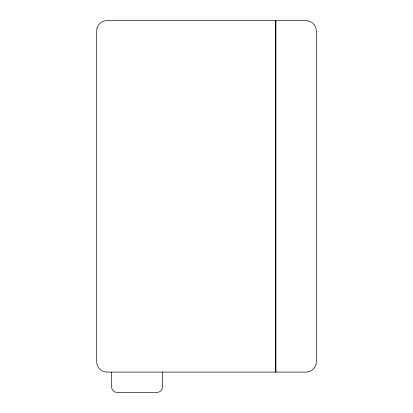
<?xml version="1.0" encoding="UTF-8"?>
<svg xmlns="http://www.w3.org/2000/svg" width="413" height="413" viewBox="0 0 413 413"><rect width="100%" height="100%" fill="white"/><g stroke="black" fill="none" stroke-linecap="round" stroke-linejoin="round"><path stroke-width="0.62" d="M275.853 20.65L275.853 372.077M275.781 20.65L275.781 372.077M162.392 372.077L162.392 387.28C162.407 389.996 160.032 392.365 157.322 392.35L116.771 392.35C114.055 392.365 111.686 389.996 111.701 387.28L111.701 372.077M97.04 28.161L96.694 30.789L96.694 361.938C96.657 367.363 101.402 372.108 106.828 372.077L306.172 372.077C311.598 372.108 316.343 367.363 316.306 361.938L316.306 30.789C316.343 25.363 311.598 20.614 306.172 20.65L106.828 20.65C102.347 20.676 98.222 23.84 97.04 28.161"/></g></svg>
